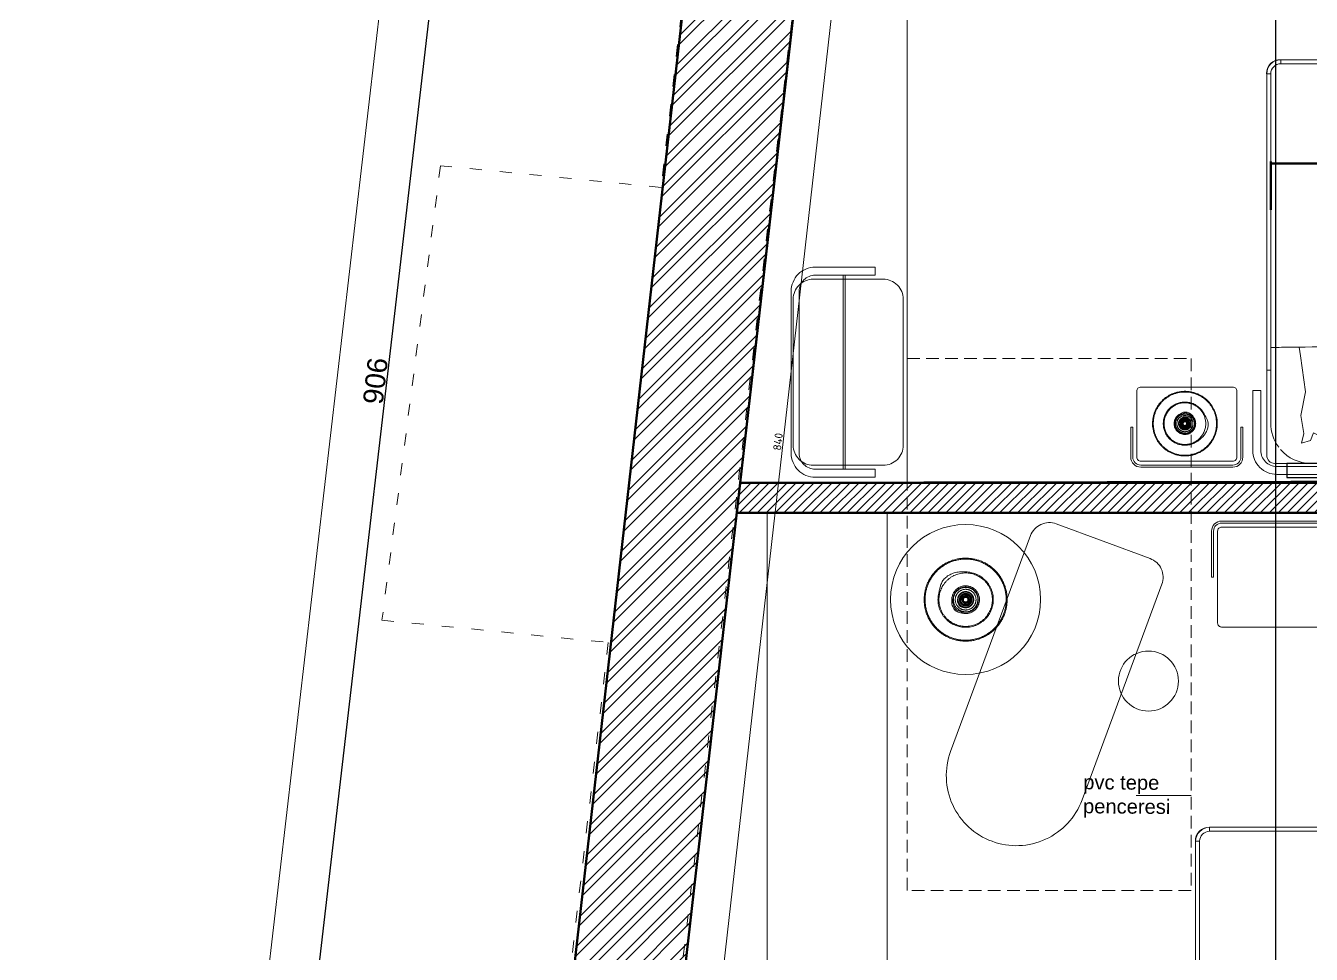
# Model space of a CAD drawing. Header units: inches. Extents: x -10121 to 9010, y 58067 to 62726.
# Drawn here: x 971 to 1613, y 61500 to 61965 of the extents above; entities that cross this region are included whole.
import ezdxf

# ---------------------------------------------------------------- set-up
doc = ezdxf.new("R2010")
doc.units = ezdxf.units.IN
doc.linetypes.add('ACAD_ISO03W100', pattern=[30, 12, -18])
doc.linetypes.add('HIDDEN', pattern=[9.525, 6.35, -3.175])
for name, color, linetype, lineweight in [('1', 7, 'Continuous', 18), ('2', 36, 'Continuous', 18), ('A-DUVAR 0.50', 40, 'Continuous', 50), ('A-YAZI 0.09', 41, 'Continuous', 9), ('A-YAZI 0.15', 190, 'Continuous', 15), ('Auto-Olcu', 33, 'Continuous', 15), ('Auto-Silik', 251, 'Continuous', 5), ('Auto-Silik_Cizgiler', 47, 'Continuous', 9), ('Auto-SilikCizgiler', 251, 'Continuous', 9), ('Auto-Tefris', 32, 'Continuous', 9), ('Auto-Yazi', 7, 'Continuous', 20)]:
    doc.layers.add(name, color=color, linetype=linetype, lineweight=lineweight)
doc.layers.add('Auto-Kumas', color=2, linetype='Continuous')
doc.layers.add('S2000-025 Antet', color=7, linetype='Continuous')
doc.styles.add('1-20', font='isocpeur.ttf', dxfattribs={"height": 4})
doc.styles.get("Standard").update_dxf_attribs({"font": 'arial.ttf'})
doc.dimstyles.get("Standard").update_dxf_attribs({"dimtxt": 0.18, "dimasz": 0.18, "dimexe": 0.18, "dimexo": 0.0625, "dimgap": 0.09, "dimtad": 0, "dimtih": 1, "dimtoh": 1, "dimdec": 4, "dimzin": 0, "dimdsep": 46, "dimtxsty": 'Standard', "dimcen": 0.09, "dimadec": 0, "dimazin": 0, "dimtfac": 1, "dimtdec": 4, "dimtofl": 0, "dimtmove": 0, "dimatfit": 3, "dimfxl": 1, "dimtolj": 1, "dimtzin": 0, "dimarcsym": 0})
doc.dimstyles.new('ölçü 1_20', dxfattribs={"dimtxt": 4, "dimasz": 1, "dimexe": 1, "dimexo": 3, "dimtad": 1, "dimdec": 0, "dimtxsty": '1-20', "dimblk": 'ARCHTICK', "dimcen": 1.5, "dimclrd": 256, "dimclre": 256, "dimclrt": 256, "dimadec": 0, "dimazin": 0, "dimtfac": 1, "dimtdec": 0, "dimtmove": 0, "dimatfit": 3, "dimldrblk": 'ARCHTICK', "dimfxl": 1, "dimlwd": -1, "dimlwe": -1, "dimarcsym": 0})

# ---------------------------------------------------------------- blocks, each defined once
blk = doc.blocks.new('_OBLIQUE')
at = {"color": 0, "linetype": 'ByBlock'}
blk.add_line((-0.5, -0.5), (0.5, 0.5), dxfattribs=at)
blk = doc.blocks.new('*D314')
at = {"layer": 'Auto-Olcu', "color": 0, "lineweight": -2, "ltscale": 5, "transparency": 16777216}
for p, q in [((1099.15, 61336.48), (1203.36, 62236.13)), ((1246.08, 62231.18), (1202.12, 62236.27)), ((1141.86, 61331.53), (1097.91, 61336.63))]:
    blk.add_line(p, q, dxfattribs=at)
at = {"layer": 'DEFPOINTS', "color": 0, "ltscale": 5, "transparency": 16777216}
for p in [(1203.36, 62236.13), (1253.03, 62230.37), (1148.82, 61330.73)]:
    blk.add_point(p, dxfattribs=at)
at = {"layer": 'Auto-Olcu', "color": 0, "lineweight": -2, "ltscale": 5, "transparency": 16777216, "xscale": 7, "yscale": 7, "zscale": 7}
for p, rotation in [((1203.36, 62236.13), 83.39240997464881), ((1099.15, 61336.48), 263.3924099746488)]:
    blk.add_blockref('_OBLIQUE', p, dxfattribs=dict(at, rotation=rotation))
at = {"layer": 'Auto-Olcu', "color": 0, "ltscale": 5, "transparency": 16777216, "insert": (1145.56, 61786.96), "char_height": 10, "attachment_point": 5, "rotation": 83.39241}
blk.add_mtext('\\A1;906', dxfattribs=at)
blk = doc.blocks.new('_ARCHTICK')
at = {"color": 0, "linetype": 'ByBlock', "const_width": 0.15}
blk.add_lwpolyline([(-0.5, -0.5), (0.5, 0.5)], dxfattribs=at)
blk = doc.blocks.new('*D333')
at = {"layer": 'Auto-Olcu', "ltscale": 5, "transparency": 16777216}
for p, q in [((1380.71, 62175.46), (1397.62, 62173.54)), ((1396.63, 62173.66), (1301.93, 61338.87)), ((1286.01, 61340.68), (1302.93, 61338.76))]:
    blk.add_line(p, q, dxfattribs=at)
at = {"layer": 'DEFPOINTS', "color": 0, "ltscale": 5, "transparency": 16777216}
for p in [(1377.73, 62175.8), (1283.03, 61341.02), (1301.93, 61338.87)]:
    blk.add_point(p, dxfattribs=at)
at = {"layer": 'Auto-Olcu', "ltscale": 5, "transparency": 16777216}
for p, rotation in [((1396.63, 62173.66), 83.5280530386046), ((1301.93, 61338.87), 263.5280530386045)]:
    blk.add_blockref('_ARCHTICK', p, dxfattribs=dict(at, rotation=rotation))
at = {"layer": 'Auto-Olcu', "ltscale": 5, "transparency": 16777216, "insert": (1346.67, 61756.56), "char_height": 4, "attachment_point": 5, "rotation": 83.52805, "style": '1-20'}
blk.add_mtext('840', dxfattribs=at)
blk = doc.blocks.new('hytuytu')
at = {"layer": 'Auto-Tefris', "elevation": 0}
for points in [[(8207.29, -2601.72), (8207.29, -2586.72, -0.414214), (8209.29, -2584.72), (8255.29, -2584.72, -0.414214), (8257.29, -2586.72), (8257.29, -2601.72)], [(8207.29, -2601.72), (8207.29, -2619.72, 0.414214), (8209.29, -2621.72), (8255.29, -2621.72, 0.414214), (8257.29, -2619.72), (8257.29, -2601.72)]]:
    blk.add_lwpolyline(points, format="xyb", dxfattribs=at)
at = {"layer": 'Auto-Yazi'}
for p, q in [((8204.29, -2601.72, 0), (8205.29, -2601.72, 0)), ((8260.29, -2601.72, 0), (8259.29, -2601.72, 0))]:
    blk.add_line(p, q, dxfattribs=at)
at = {"layer": 'Auto-Yazi', "elevation": 0}
for points in [[(8204.29, -2601.72), (8204.29, -2586.72, -0.414214), (8209.29, -2581.72), (8255.29, -2581.72, -0.414214), (8260.29, -2586.72), (8260.29, -2601.72)], [(8205.29, -2601.72), (8205.29, -2586.72, -0.414214), (8209.29, -2582.72), (8255.29, -2582.72, -0.414214), (8259.29, -2586.72), (8259.29, -2601.72)]]:
    blk.add_lwpolyline(points, format="xyb", dxfattribs=at)
blk = doc.blocks.new('HJTY5')
at = {"layer": '1'}
for points, weights, knots in [([(69.51, -5593.8), (84.65, -5585.47), (92.98, -5600.61), (101.3, -5615.76), (86.16, -5624.08), (71.02, -5632.41), (62.69, -5617.27), (54.37, -5602.12), (69.51, -5593.8)], [1, 0.707106781187, 1, 0.707106781187, 1, 0.707106781187, 1, 0.707106781187, 1], [0, 0, 0, 14.137512, 14.137512, 28.275024, 28.275024, 42.412536, 42.412536, 56.550048, 56.550048, 56.550048]), ([(72.28, -5598.85), (72.28, -5598.85), (72.28, -5598.85), (72.28, -5598.85), (82.38, -5593.29), (87.93, -5603.39), (93.48, -5613.48), (83.39, -5619.04), (73.29, -5624.59), (67.74, -5614.49), (62.19, -5604.4), (72.28, -5598.85)], [1, 1, 1, 1, 0.707106781187, 1, 0.707106781187, 1, 0.707106781187, 1, 0.707106781187, 1], [0, 0, 0, 1.178126, 2.356252, 4.712504, 9.425008, 9.425008, 18.850016, 18.850016, 28.275024, 28.275024, 37.700032, 37.700032, 37.700032]), ([(72.47, -5599.18), (62.71, -5604.55), (68.08, -5614.31), (73.44, -5624.06), (83.2, -5618.7), (92.96, -5613.33), (87.59, -5603.58), (82.23, -5593.82), (72.47, -5599.18)], [1, 0.707106781187, 1, 0.707106781187, 1, 0.707106781187, 1, 0.707106781187, 1], [0, 0, 0, 9.110833, 9.110833, 18.221667, 18.221667, 27.3325, 27.3325, 36.443333, 36.443333, 36.443333]), ([(72.79, -5611.72), (72.79, -5611.72), (72.79, -5611.72), (72.79, -5611.72), (70.01, -5606.67), (75.06, -5603.9), (80.11, -5601.12), (82.88, -5606.17), (85.66, -5611.22), (80.61, -5613.99), (75.56, -5616.77), (72.79, -5611.72)], [1, 1, 1, 1, 0.707106781187, 1, 0.707106781187, 1, 0.707106781187, 1, 0.707106781187, 1], [0, 0, 0, 0.589051, 1.178102, 2.356205, 4.712409, 4.712409, 9.424819, 9.424819, 14.137228, 14.137228, 18.849637, 18.849637, 18.849637])]:
    blk.add_rational_spline(points, weights, degree=2, knots=knots, dxfattribs=at)
at = {"layer": '2'}
for points, weights, knots in [([(69.69, -5594.13), (54.89, -5602.27), (63.03, -5617.08), (71.17, -5631.89), (85.98, -5623.75), (100.78, -5615.61), (92.64, -5600.8), (84.5, -5585.99), (69.69, -5594.13)], [1, 0.707106781187, 1, 0.707106781187, 1, 0.707106781187, 1, 0.707106781187, 1], [0, 0, 0, 13.823333, 13.823333, 27.646667, 27.646667, 41.47, 41.47, 55.293334, 55.293334, 55.293334]), ([(73.21, -5611.48), (73.21, -5611.48), (73.21, -5611.48), (73.21, -5611.48), (70.66, -5606.86), (75.29, -5604.31), (79.92, -5601.76), (82.46, -5606.39), (85.01, -5611.02), (80.38, -5613.57), (75.75, -5616.11), (73.21, -5611.48)], [1, 1, 1, 1, 0.707106781187, 1, 0.707106781187, 1, 0.707106781187, 1, 0.707106781187, 1], [0, 0, 0, 0.540124, 1.080247, 2.160495, 4.320989, 4.320989, 8.641979, 8.641979, 12.962968, 12.962968, 17.283957, 17.283957, 17.283957]), ([(73.38, -5611.39), (70.92, -5606.93), (75.38, -5604.48), (79.84, -5602.03), (82.29, -5606.48), (84.75, -5610.94), (80.29, -5613.4), (75.83, -5615.85), (73.38, -5611.39)], [1, 0.707106781187, 1, 0.707106781187, 1, 0.707106781187, 1, 0.707106781187, 1], [0, 0, 0, 4.163862, 4.163862, 8.327725, 8.327725, 12.491587, 12.491587, 16.65545, 16.65545, 16.65545]), ([(74.05, -5611.02), (76.13, -5614.81), (79.92, -5612.73), (83.7, -5610.64), (81.62, -5606.86), (79.54, -5603.07), (75.75, -5605.15), (71.97, -5607.24), (74.05, -5611.02)], [1, 0.707106781187, 1, 0.707106781187, 1, 0.707106781186, 1, 0.707106781186, 1], [0, 0, 0, 3.534292, 3.534292, 7.068583, 7.068583, 10.602875, 10.602875, 14.137167, 14.137167, 14.137167]), ([(74.89, -5610.56), (74.89, -5610.56), (74.89, -5610.56), (74.89, -5610.56), (73.27, -5607.61), (76.22, -5606), (79.16, -5604.38), (80.78, -5607.32), (82.4, -5610.27), (79.45, -5611.88), (76.51, -5613.5), (74.89, -5610.56)], [1, 1, 1, 1, 0.707106781187, 1, 0.707106781187, 1, 0.707106781186, 1, 0.707106781186, 1], [0, 0, 0, 0.343612, 0.687223, 1.374447, 2.748894, 2.748894, 5.497787, 5.497787, 8.246681, 8.246681, 10.995574, 10.995574, 10.995574]), ([(75.06, -5610.47), (76.59, -5613.24), (79.36, -5611.72), (82.14, -5610.19), (80.61, -5607.41), (79.08, -5604.64), (76.31, -5606.16), (73.53, -5607.69), (75.06, -5610.47)], [1, 0.707106781187, 1, 0.707106781187, 1, 0.707106781186, 1, 0.707106781187, 1], [0, 0, 0, 2.591814, 2.591814, 5.183628, 5.183628, 7.775442, 7.775442, 10.367256, 10.367256, 10.367256]), ([(76.07, -5609.92), (76.07, -5609.92), (76.07, -5609.92), (76.07, -5609.92), (75.1, -5608.15), (76.87, -5607.18), (78.63, -5606.21), (79.6, -5607.98), (80.57, -5609.74), (78.81, -5610.71), (77.04, -5611.68), (76.07, -5609.92)], [1, 1, 1, 1, 0.707106781186, 1, 0.707106781186, 1, 0.707106781187, 1, 0.707106781187, 1], [0, 0, 0, 0.206167, 0.412334, 0.824668, 1.649336, 1.649336, 3.298672, 3.298672, 4.948008, 4.948008, 6.597345, 6.597345, 6.597345]), ([(75.95, -5609.98), (74.92, -5608.1), (76.8, -5607.06), (78.69, -5606.03), (79.72, -5607.91), (80.76, -5609.8), (78.87, -5610.83), (76.99, -5611.87), (75.95, -5609.98)], [1, 0.707106781187, 1, 0.707106781187, 1, 0.707106781187, 1, 0.707106781187, 1], [0, 0, 0, 1.75995, 1.75995, 3.519899, 3.519899, 5.279849, 5.279849, 7.039799, 7.039799, 7.039799]), ([(76.82, -5607.1), (76.05, -5607.52), (75.81, -5608.36), (75.56, -5609.2), (75.99, -5609.96)], [1, 0.923879511541, 1, 0.923879511541, 1], [0, 0, 0, 0.863938, 0.863938, 1.727876, 1.727876, 1.727876]), ([(75.99, -5609.96), (76.41, -5610.73), (77.25, -5610.97), (78.09, -5611.22), (78.85, -5610.8)], [1, 0.923879507742, 1, 0.923879507742, 1], [0, 0, 0, 0.863938, 0.863938, 1.727876, 1.727876, 1.727876]), ([(76.74, -5609.55), (76.74, -5609.55), (76.74, -5609.55), (76.74, -5609.55), (77.34, -5610.64), (78.44, -5610.04), (79.53, -5609.44), (78.93, -5608.35), (78.33, -5607.25), (77.24, -5607.85), (76.14, -5608.45), (76.74, -5609.55)], [1, 1, 1, 1, 0.707106781186, 1, 0.707106781187, 1, 0.707106781186, 1, 0.707106781187, 1], [0, 0, 0, 0.127627, 0.255254, 0.510509, 1.021018, 1.021018, 2.042035, 2.042035, 3.063053, 3.063053, 4.08407, 4.08407, 4.08407]), ([(77, -5609.41), (77, -5609.41), (77, -5609.41), (77, -5609.41), (76.53, -5608.57), (77.37, -5608.11), (78.22, -5607.64), (78.68, -5608.48), (79.14, -5609.33), (78.3, -5609.79), (77.46, -5610.25), (77, -5609.41)], [1, 1, 1, 1, 0.707106781186, 1, 0.707106781186, 1, 0.707106781187, 1, 0.707106781187, 1], [0, 0, 0, 0.098175, 0.19635, 0.392699, 0.785398, 0.785398, 1.570796, 1.570796, 2.356194, 2.356194, 3.141593, 3.141593, 3.141593]), ([(80.99, -5609.79), (81.43, -5608.15), (80.34, -5606.85), (79.25, -5605.55), (77.56, -5605.69)], [0.999999999113, 0.887425628475, 1, 0.887425628031, 1], [0, 0, 0, 1.62878, 1.62878, 3.25756, 3.25756, 3.25756])]:
    blk.add_rational_spline(points, weights, degree=2, knots=knots, dxfattribs=at)
for points, weights in [([(74.61, -5608.47), (74.57, -5608.71), (74.57, -5608.95)], [1, 0.997289336159, 1]), ([(74.57, -5608.95), (74.57, -5609.79), (74.98, -5610.52)], [0.999999999223, 0.968874697674, 1]), ([(77.19, -5605.75), (74.94, -5606.2), (74.61, -5608.47)], [1, 0.817794049986, 1]), ([(74.98, -5610.52), (75.89, -5612.18), (77.78, -5612.21)], [1, 0.865391742391, 1]), ([(75.57, -5610.2), (74.32, -5607.92), (76.59, -5606.68)], [1, 0.707106781186, 1]), ([(76.6, -5606.7), (74.35, -5607.93), (75.59, -5610.18)], [1, 0.707106781187, 1]), ([(76.63, -5606.76), (74.45, -5607.96), (75.65, -5610.15)], [1, 0.707106781186, 1]), ([(75.4, -5608.52), (75.38, -5608.62), (75.37, -5608.75)], [1, 0.999012286839, 1]), ([(75.37, -5608.75), (75.37, -5608.66), (75.39, -5608.57)], [0.999900975868, 0.999281551372, 1]), ([(76.7, -5606.88), (75.67, -5607.34), (75.42, -5608.43)], [1, 0.894773458288, 1]), ([(79.09, -5611.22), (76.81, -5612.47), (75.57, -5610.2)], [1, 0.707106781187, 1]), ([(79.07, -5611.19), (76.82, -5612.43), (75.59, -5610.18)], [1, 0.707106781187, 1]), ([(75.9, -5610.01), (74.84, -5608.08), (76.77, -5607.01)], [1, 0.707573103993, 1]), ([(75.64, -5608.61), (75.76, -5607.65), (76.5, -5607.02)], [1, 0.930638725852, 1]), ([(75.65, -5610.15), (76.85, -5612.34), (79.04, -5611.13)], [1, 0.707106781187, 1]), ([(78.9, -5610.88), (76.97, -5611.94), (75.9, -5610.01)], [0.999999495632, 0.707644166839, 1]), ([(76.49, -5609.69), (75.75, -5608.34), (77.1, -5607.6)], [1, 0.707106781186, 1]), ([(78.58, -5610.29), (77.23, -5611.03), (76.49, -5609.69)], [1, 0.707106781187, 1]), ([(76.5, -5607.02), (76.6, -5606.94), (76.7, -5606.88)], [1, 0.998325527532, 1]), ([(80.11, -5607.7), (78.86, -5605.43), (76.59, -5606.68)], [1, 0.707106781186, 1]), ([(76.6, -5606.7), (78.85, -5605.46), (80.08, -5607.71)], [1, 0.707106781186, 1]), ([(80.02, -5607.74), (78.82, -5605.56), (76.63, -5606.76)], [1, 0.707106781187, 1]), ([(76.7, -5606.88), (77.81, -5606.15), (78.99, -5606.75)], [1, 0.86484168553, 0.998572719142]), ([(78.42, -5606.8), (77.54, -5606.49), (76.7, -5606.88)], [1, 0.929308037539, 1]), ([(76.77, -5607.01), (77.42, -5606.66), (78.15, -5606.76)], [1, 0.948530751949, 1]), ([(76.77, -5607), (76.79, -5607.05), (76.82, -5607.1)], [0.999999978843, 0.999880976901, 1]), ([(79.69, -5607.93), (78.67, -5606.08), (76.82, -5607.1)], [1, 0.707106783845, 1]), ([(77.1, -5607.6), (78.44, -5606.86), (79.18, -5608.21)], [1, 0.707106781186, 1]), ([(77.56, -5605.69), (77.37, -5605.71), (77.19, -5605.75)], [1, 0.998388882014, 1]), ([(78.72, -5606.92), (78.57, -5606.86), (78.42, -5606.8)], [1, 0.997327833848, 0.999996472292]), ([(79.18, -5608.21), (79.92, -5609.55), (78.58, -5610.29)], [1, 0.707106781187, 1]), ([(78.99, -5606.75), (78.91, -5606.71), (78.83, -5606.68)], [1, 0.999417509166, 1]), ([(79.69, -5607.93), (80.7, -5609.78), (78.85, -5610.8)], [1, 0.707106775933, 1]), ([(78.9, -5610.88), (79.85, -5610.36), (80.02, -5609.28)], [1, 0.897146544071, 1]), ([(80.31, -5609.15), (80.18, -5610.47), (78.97, -5611.01)], [0.998570437523, 0.865033085906, 1]), ([(80.03, -5610.08), (79.68, -5610.75), (78.99, -5611.04)], [1, 0.943340701316, 0.999995666086]), ([(79.04, -5611.13), (81.23, -5609.93), (80.02, -5607.74)], [1, 0.707106781187, 1]), ([(80.08, -5607.71), (81.32, -5609.96), (79.07, -5611.19)], [1, 0.707106781187, 1]), ([(79.09, -5611.22), (81.36, -5609.97), (80.11, -5607.7)], [1, 0.707106781187, 1]), ([(79.78, -5607.88), (79.73, -5607.9), (79.69, -5607.93)], [0.999999999998, 0.999998693738, 1]), ([(79.77, -5607.88), (79.76, -5607.85), (79.74, -5607.82)], [1, 0.999822671337, 0.999999999999]), ([(80.28, -5609.39), (80.29, -5609.36), (80.29, -5609.32)], [1, 0.999901357975, 0.999999993376]), ([(80.29, -5609.32), (80.3, -5609.24), (80.31, -5609.15)], [0.999999436255, 0.999418399757, 1]), ([(80.45, -5610.9), (80.83, -5610.4), (80.99, -5609.79)], [0.999999999992, 0.981824176565, 0.999999999608]), ([(76.69, -5611.16), (76.76, -5611.2), (76.84, -5611.22)], [1, 0.999496704607, 0.999993857934]), ([(76.84, -5611.22), (77.96, -5611.68), (78.97, -5611.01)], [0.999904323618, 0.881601873619, 1]), ([(77.22, -5611.11), (77.07, -5611.06), (76.94, -5610.99)], [1, 0.99836801546, 0.99999789741]), ([(76.94, -5610.99), (77.95, -5611.47), (78.97, -5611.01)], [1, 0.905881451833, 1]), ([(78.66, -5611.17), (77.94, -5611.36), (77.22, -5611.11)], [1, 0.956159685515, 1]), ([(77.78, -5612.21), (77.98, -5612.21), (78.17, -5612.19)], [1, 0.998129205053, 0.999999998672]), ([(78.17, -5612.19), (78.68, -5612.14), (79.14, -5611.94)], [0.999999996955, 0.988246326915, 0.999999999951]), ([(78.99, -5611.04), (78.88, -5611.1), (78.77, -5611.14)], [0.999999101675, 0.998029617844, 1]), ([(78.85, -5610.8), (78.88, -5610.84), (78.9, -5610.88)], [1, 0.999984134252, 1]), ([(78.97, -5611.01), (79.01, -5611.07), (79.04, -5611.13)], [1, 0.992981361077, 1]), ([(79.14, -5611.94), (79.38, -5611.83), (79.6, -5611.69)], [0.999999999982, 0.996780603316, 1]), ([(79.6, -5611.69), (79.74, -5611.61), (79.86, -5611.51)], [1, 0.998790062738, 1]), ([(79.86, -5611.51), (80.2, -5611.24), (80.45, -5610.9)], [1, 0.99160556939, 0.999999999972])]:
    blk.add_rational_spline(points, weights, degree=2, dxfattribs=at)
for points, knots in [([(75.38, -5609.22), (75.35, -5608.86), (75.44, -5608.22), (75.93, -5607.39), (76.42, -5607.02), (76.71, -5606.9)], [-1.483855, -1.483855, -1.483855, -1.483855, -0.923207, -0.493208, 0, 0, 0, 0]), ([(79.74, -5607.82), (79.67, -5607.7), (79.51, -5607.48), (79.1, -5607.09), (78.18, -5606.64), (77.25, -5606.64), (76.71, -5606.9)], [0, 0, 0, 0, 0.21843, 0.423421, 0.87939, 1.797969, 1.797969, 1.797969, 1.797969]), ([(78.97, -5611.01), (79.23, -5610.86), (79.65, -5610.43), (80.02, -5609.61), (80.1, -5608.72), (79.92, -5608.14), (79.77, -5607.88)], [-19.447003, -19.447003, -19.447003, -19.447003, -14.572642, -9.713499, -4.864503, -0.001063, -0.001063, -0.001063, -0.001063])]:
    blk.add_open_spline(points, degree=3, knots=knots, dxfattribs=at)
for points, degree in [([(75.59, -5610.18), (75.58, -5610.19), (75.57, -5610.2)], 2), ([(75.59, -5610.18), (75.62, -5610.17), (75.65, -5610.15)], 2), ([(75.65, -5610.15), (75.78, -5610.08), (75.9, -5610.01)], 2), ([(75.9, -5610.01), (75.94, -5609.99), (75.99, -5609.96)], 2), ([(75.99, -5609.96), (76.24, -5609.83), (76.49, -5609.69)], 2), ([(76.59, -5606.68), (76.59, -5606.69), (76.6, -5606.7)], 2), ([(76.63, -5606.76), (76.62, -5606.73), (76.6, -5606.7)], 2), ([(76.71, -5606.9), (76.71, -5606.91), (76.69, -5606.87), (76.63, -5606.76), (76.63, -5606.76), (76.63, -5606.76)], 5), ([(76.71, -5606.9), (76.74, -5606.95), (76.77, -5607)], 2), ([(76.82, -5607.1), (76.96, -5607.35), (77.1, -5607.6)], 2), ([(78.85, -5610.8), (78.72, -5610.54), (78.58, -5610.29)], 2), ([(79.18, -5608.21), (79.43, -5608.07), (79.69, -5607.93)], 2), ([(80.02, -5607.74), (79.9, -5607.81), (79.78, -5607.88)], 2), ([(80.08, -5607.71), (80.05, -5607.73), (80.02, -5607.74)], 2), ([(80.11, -5607.7), (80.1, -5607.7), (80.08, -5607.71)], 2), ([(78.97, -5611.01), (78.94, -5610.95), (78.9, -5610.88)], 2), ([(79.04, -5611.13), (79.06, -5611.16), (79.07, -5611.19)], 2), ([(79.07, -5611.19), (79.08, -5611.21), (79.09, -5611.22)], 2)]:
    blk.add_open_spline(points, degree=degree, dxfattribs=at)
blk = doc.blocks.new('*D21')
at = {"layer": 'Auto-Olcu', "ltscale": 5, "transparency": 16777216}
for p, q in [((43264.32, -30267.06), (43264.32, -30283.82)), ((43446.32, -30267.06), (43446.32, -30283.82)), ((43446.32, -30282.82), (43264.32, -30282.82))]:
    blk.add_line(p, q, dxfattribs=at)
at = {"layer": 'DEFPOINTS', "color": 0, "ltscale": 5, "transparency": 16777216}
for p in [(43264.32, -30264.06), (43446.32, -30264.06), (43264.32, -30282.82)]:
    blk.add_point(p, dxfattribs=at)
at = {"layer": 'Auto-Olcu', "ltscale": 5, "transparency": 16777216, "rotation": 180}
blk.add_blockref('_ARCHTICK', (43264.32, -30282.82), dxfattribs=at)
at = {"layer": 'Auto-Olcu', "ltscale": 5, "transparency": 16777216}
blk.add_blockref('_ARCHTICK', (43446.32, -30282.82), dxfattribs=at)
at = {"layer": 'Auto-Olcu', "ltscale": 5, "transparency": 16777216, "insert": (43355.32, -30280.2), "char_height": 4, "attachment_point": 5, "style": '1-20'}
blk.add_mtext('180', dxfattribs=at)
blk = doc.blocks.new('*D22')
at = {"layer": 'Auto-Olcu', "ltscale": 5, "transparency": 16777216}
for p, q in [((43358.32, -30143.35), (43388.56, -30143.35)), ((43387.56, -30343.17), (43387.56, -30143.35)), ((43358.32, -30343.17), (43388.56, -30343.17))]:
    blk.add_line(p, q, dxfattribs=at)
at = {"layer": 'DEFPOINTS', "color": 0, "ltscale": 5, "transparency": 16777216}
for p in [(43355.32, -30143.35), (43387.56, -30143.35), (43355.32, -30343.17)]:
    blk.add_point(p, dxfattribs=at)
at = {"layer": 'Auto-Olcu', "ltscale": 5, "transparency": 16777216}
for p, rotation in [((43387.56, -30143.35), 90), ((43387.56, -30343.17), 270)]:
    blk.add_blockref('_ARCHTICK', p, dxfattribs=dict(at, rotation=rotation))
at = {"layer": 'Auto-Olcu', "ltscale": 5, "transparency": 16777216, "insert": (43384.93, -30243.26), "char_height": 4, "attachment_point": 5, "rotation": 90, "style": '1-20'}
blk.add_mtext('200', dxfattribs=at)
blk = doc.blocks.new('jkhjk')
at = {"layer": 'Auto-Silik_Cizgiler', "elevation": 0}
blk.add_lwpolyline([(7389.58, -2932.22), (7389.58, -2886.22, -0.414214), (7391.58, -2884.22), (7442.58, -2884.22, -0.414214), (7444.58, -2886.22), (7444.58, -2932.22, -0.414214), (7442.58, -2934.22), (7391.58, -2934.22, -0.414214), (7389.58, -2932.22, -1)], format="xyb", dxfattribs=at)
at = {"layer": 'Auto-Tefris', "elevation": 0}
for points in [[(7280.58, -2909.22), (7280.58, -2886.22, -0.414214), (7282.58, -2884.22), (7442.58, -2884.22, -0.414214), (7444.58, -2886.22), (7444.58, -2909.22)], [(7280.58, -2909.22), (7280.58, -2932.22, 0.414214), (7282.58, -2934.22), (7442.58, -2934.22, 0.414214), (7444.58, -2932.22), (7444.58, -2909.22)]]:
    blk.add_lwpolyline(points, format="xyb", dxfattribs=at)
at = {"layer": 'Auto-Yazi'}
for p, q in [((7277.58, -2909.22, 0), (7278.58, -2909.22, 0)), ((7446.58, -2909.22, 0), (7447.58, -2909.22, 0))]:
    blk.add_line(p, q, dxfattribs=at)
at = {"layer": 'Auto-Yazi', "elevation": 0}
for points in [[(7277.58, -2909.22), (7277.58, -2886.22, -0.414214), (7282.58, -2881.22), (7442.58, -2881.22, -0.414214), (7447.58, -2886.22), (7447.58, -2909.22)], [(7278.58, -2909.22), (7278.58, -2886.22, -0.414214), (7282.58, -2882.22), (7442.58, -2882.22, -0.414214), (7446.58, -2886.22), (7446.58, -2909.22)]]:
    blk.add_lwpolyline(points, format="xyb", dxfattribs=at)
blk = doc.blocks.new('GUTYU')
at = {"layer": 'Auto-Silik_Cizgiler'}
for p, q in [((13583.07, -2497.99), (13680.07, -2497.99)), ((13583.07, -2498.99), (13680.07, -2498.99))]:
    blk.add_line(p, q, dxfattribs=at)
at = {"layer": 'Auto-Tefris'}
blk.add_lwpolyline([(13668.07, -2472.99), (13595.07, -2472.99, 0.414214), (13585.07, -2482.99), (13585.07, -2517.99, 0.414214), (13595.07, -2527.99), (13668.07, -2527.99, 0.414214), (13678.07, -2517.99), (13678.07, -2482.99, 0.414214)], format="xyb", close=True, dxfattribs=at)
at = {"layer": 'Auto-Yazi'}
for p, q in [((13665.07, -2471.99), (13596.07, -2471.99)), ((13665.07, -2471.99), (13667.07, -2471.99)), ((13596.07, -2475.99), (13665.07, -2475.99)), ((13667.07, -2475.99), (13665.07, -2475.99)), ((13579.07, -2513.99), (13583.07, -2513.99)), ((13684.07, -2513.99), (13680.07, -2513.99))]:
    blk.add_line(p, q, dxfattribs=at)
for points in [[(13596.07, -2471.99), (13591.07, -2471.99, 0.414214), (13579.07, -2483.99), (13579.07, -2513.99)], [(13596.07, -2471.99), (13591.07, -2471.99, 0.414214), (13579.07, -2483.99), (13579.07, -2513.99)], [(13667.07, -2471.99), (13672.07, -2471.99, -0.414214), (13684.07, -2483.99), (13684.07, -2513.99)], [(13667.07, -2471.99), (13672.07, -2471.99, -0.414214), (13684.07, -2483.99), (13684.07, -2513.99)], [(13596.07, -2475.99), (13591.07, -2475.99, 0.414214), (13583.07, -2483.99), (13583.07, -2513.99)], [(13667.07, -2475.99), (13672.07, -2475.99, -0.414214), (13680.07, -2483.99), (13680.07, -2513.99)]]:
    blk.add_lwpolyline(points, format="xyb", dxfattribs=at)
blk = doc.blocks.new('*D31')
at = {"layer": 'Auto-Olcu', "ltscale": 5, "transparency": 16777216}
for p, q in [((-45793.84, 61614.92), (-45763.6, 61614.92)), ((-45764.6, 61614.92), (-45764.6, 61415.1)), ((-45793.84, 61415.1), (-45763.6, 61415.1))]:
    blk.add_line(p, q, dxfattribs=at)
at = {"layer": 'DEFPOINTS', "color": 0, "ltscale": 5, "transparency": 16777216}
for p in [(-45796.84, 61614.92), (-45796.84, 61415.1), (-45764.6, 61415.1)]:
    blk.add_point(p, dxfattribs=at)
at = {"layer": 'Auto-Olcu', "ltscale": 5, "transparency": 16777216}
for p, rotation in [((-45764.6, 61614.92), 90), ((-45764.6, 61415.1), 270)]:
    blk.add_blockref('_ARCHTICK', p, dxfattribs=dict(at, rotation=rotation))
at = {"layer": 'Auto-Olcu', "ltscale": 5, "transparency": 16777216, "insert": (-45767.22, 61515.01), "char_height": 4, "attachment_point": 5, "rotation": 90, "style": '1-20'}
blk.add_mtext('200', dxfattribs=at)
blk = doc.blocks.new('HKJLKJL')
at = {"layer": 'Auto-Kumas'}
blk.add_lwpolyline([(7456.65, -2487.14), (7622.65, -2487.14), (7622.65, -2494.14), (7456.65, -2494.14)], close=True, dxfattribs=at)
at = {"layer": 'Auto-Tefris'}
for p, q in [((7446.65, -2498.14), (7446.65, -2540.75)), ((7448.65, -2540.75), (7448.65, -2514.38)), ((7630.65, -2514.36), (7630.65, -2531.84)), ((7448.65, -2531.84), (7448.65, -2531.84)), ((7630.65, -2531.84), (7630.65, -2540.75)), ((7632.65, -2540.75), (7632.65, -2531.84)), ((7448.65, -2540.75), (7446.65, -2540.75)), ((7446.65, -2540.75), (7446.65, -2688.96)), ((7448.65, -2540.75), (7448.65, -2688.96)), ((7630.65, -2540.75), (7632.65, -2540.75)), ((7630.65, -2540.75), (7630.65, -2688.96)), ((7632.65, -2540.75), (7632.65, -2688.96)), ((7448.65, -2688.96), (7446.65, -2688.96)), ((7630.65, -2688.96), (7632.65, -2688.96)), ((7625.65, -2693.96), (7453.65, -2693.96)), ((7453.65, -2695.96), (7453.65, -2693.96)), ((7625.65, -2695.96), (7453.65, -2695.96)), ((7625.65, -2695.96), (7625.65, -2693.96))]:
    blk.add_line(p, q, dxfattribs=at)
blk.add_lwpolyline([(7450.65, -2494.14), (7628.65, -2494.14, -0.414213), (7632.65, -2498.14), (7632.65, -2508.88), (7632.65, -2688.96), (7632.32, -2691.87), (7630.6, -2694.14)], format="xyb", dxfattribs=at)
for points in [[(7607.29, -2552.26), (7607.48, -2558.61), (7601.46, -2555.92), (7590.15, -2553.76), (7583.69, -2550.24), (7569.03, -2544.86), (7559.23, -2545.99), (7526.65, -2543.44), (7516.42, -2540.98), (7502.28, -2537.23), (7498.03, -2537.86), (7500.46, -2531.81), (7506.79, -2519.2), (7507.2, -2507.07), (7510.64, -2498.76), (7510.61, -2493.78), (7514.58, -2496), (7523.83, -2501.58)], [(7462.88, -2552.29), (7463.54, -2547.86), (7466.05, -2529.94), (7463.74, -2518.02), (7465.23, -2509.15), (7464.09, -2504.3), (7468.45, -2505.58), (7469.99, -2509.35)], [(7601.88, -2513.25), (7592.59, -2509.22), (7582.66, -2509.03), (7575.73, -2507.56), (7567.12, -2504.62), (7558.87, -2503.28), (7523.83, -2501.58)], [(7607.29, -2552.26), (7611.02, -2540.88), (7612.95, -2532.42), (7615.71, -2528.24), (7619.83, -2521.04), (7616.87, -2519.18), (7611.34, -2514.18), (7599.93, -2513.05), (7583.39, -2516.14), (7574.52, -2515.79)], [(7630.6, -2694.14), (7629.27, -2694.95), (7627.64, -2695.96), (7625.65, -2695.96), (7453.65, -2695.96)]]:
    blk.add_lwpolyline(points, dxfattribs=at)
at = {"layer": 'Auto-Tefris', "elevation": 0}
for points in [[(7507.27, -2506.9), (7500.52, -2506.4), (7494.3, -2508.44), (7487.22, -2508.56), (7478.16, -2507.62), (7472.65, -2508.16), (7469.99, -2509.35)], [(7551.77, -2544.48), (7531.52, -2550.31), (7525.05, -2549.03), (7513.55, -2549.45), (7506.79, -2550.02), (7498.87, -2548.4), (7488.19, -2549.86), (7477.91, -2552.42)]]:
    blk.add_lwpolyline(points, dxfattribs=at)
at = {"layer": 'Auto-Tefris'}
for centre, radius, start, end in [((7450.65, -2498.14), 4, 89.99998, 180), ((7468.73, -2514.31), 20.17, 90.2199, 139.12511), ((7610.64, -2513.97), 19.84, 44.96375, 89.97004), ((7469.07, -2514.38), 20.42, 143.52537, 180.06746), ((7610.23, -2514.38), 20.42, 359.93254, 46.25459), ((7453.24, -2689.27), 6.7, 177.33851, 273.52441), ((7453.65, -2688.96), 7, 180, 270), ((7453.65, -2688.96), 5, 180, 270), ((7625.65, -2688.96), 5, 270, 0), ((7625.65, -2688.96), 7, 270, 0)]:
    blk.add_arc(centre, radius, start, end, dxfattribs=at)
for points, knots in [([(7448.65, -2552.04), (7450.2, -2552.09), (7456.94, -2552.27), (7488.85, -2552.5, 0), (7505.84, -2552.63), (7529.16, -2549.08), (7568.5, -2571.32), (7599.67, -2578.15), (7621.85, -2576.25), (7630.65, -2581.24)], [15.231875, 15.231875, 15.231875, 15.231875, 25.487303, 42.893029, 65.00778, 92.497734, 103.911511, 148.956491, 174.803772, 174.803772, 174.803772, 174.803772]), ([(7630.65, -2581.24), (7630.65, -2581.24), (7605.24, -2606.88), (7574.41, -2573.51), (7518.44, -2606.88), (7530.41, -2564.1), (7518.97, -2555.46), (7514.39, -2551.33)], [3.52122, 3.52122, 3.52122, 3.52122, 18.594304, 74.244698, 79.479478, 107.103655, 125.310187, 125.310187, 125.310187, 125.310187])]:
    blk.add_open_spline(points, degree=3, knots=knots, dxfattribs=at)
at = {"layer": 'Auto-Yazi'}
for p, q in [((7456.65, -2488.64), (7622.65, -2488.64)), ((7622.65, -2492.64), (7456.65, -2492.64)), ((7439.65, -2530.64), (7443.65, -2530.64)), ((7639.65, -2530.64), (7635.65, -2530.64))]:
    blk.add_line(p, q, dxfattribs=at)
for points in [[(7456.65, -2488.64), (7451.65, -2488.64, 0.414214), (7439.65, -2500.64), (7439.65, -2530.64)], [(7456.65, -2488.64), (7451.65, -2488.64, 0.414214), (7439.65, -2500.64), (7439.65, -2530.64)], [(7622.65, -2488.64), (7627.65, -2488.64, -0.414214), (7639.65, -2500.64), (7639.65, -2530.64)], [(7622.65, -2488.64), (7627.65, -2488.64, -0.414214), (7639.65, -2500.64), (7639.65, -2530.64)], [(7456.65, -2492.64), (7451.65, -2492.64, 0.414214), (7443.65, -2500.64), (7443.65, -2530.64)], [(7622.65, -2492.64), (7627.65, -2492.64, -0.414214), (7635.65, -2500.64), (7635.65, -2530.64)]]:
    blk.add_lwpolyline(points, format="xyb", dxfattribs=at)
at = {"layer": 'Auto-Olcu', "ltscale": 5}
dim = blk.add_linear_dim(base=(7571.89, -2494.14), p1=(7539.65, -2693.96), p2=(7539.65, -2494.14), angle=90, dimstyle='ölçü 1_20', dxfattribs=at)
dim.commit()
dim.dimension.update_dxf_attribs({"geometry": '*D22', "text_midpoint": (7569.27, -2594.05), "insert": (-35815.67, 27649.21)})
dim = blk.add_linear_dim(base=(7448.65, -2633.62), p1=(7630.65, -2614.86), p2=(7448.65, -2614.86), text='180', dimstyle='ölçü 1_20', override={"dimdec": 1}, dxfattribs=at)
dim.commit()
dim.dimension.update_dxf_attribs({"geometry": '*D21', "text_midpoint": (7539.65, -2630.99), "insert": (-35815.67, 27649.21)})
blk = doc.blocks.new('ghghjt')
at = {"layer": 'Auto-Kumas'}
blk.add_lwpolyline([(-45899.84, 61408.1), (-45713.84, 61408.1), (-45713.84, 61415.1), (-45899.84, 61415.1)], close=True, dxfattribs=at)
at = {"layer": 'Auto-Tefris'}
for p, q in [((-45710.84, 61616.92), (-45902.84, 61616.92)), ((-45902.84, 61616.92), (-45902.84, 61614.92)), ((-45710.84, 61616.92), (-45710.84, 61614.92)), ((-45909.84, 61461.72), (-45909.84, 61609.92)), ((-45907.84, 61609.92), (-45909.84, 61609.92)), ((-45907.84, 61461.72), (-45907.84, 61609.92)), ((-45710.84, 61614.92), (-45902.84, 61614.92)), ((-45705.84, 61461.72), (-45705.84, 61609.92)), ((-45705.84, 61609.92), (-45703.84, 61609.92)), ((-45703.84, 61461.72), (-45703.84, 61609.92)), ((-45909.84, 61419.1), (-45909.84, 61461.72)), ((-45907.84, 61461.72), (-45909.84, 61461.72)), ((-45907.84, 61461.72), (-45907.84, 61435.35)), ((-45705.84, 61461.72), (-45703.84, 61461.72)), ((-45705.84, 61452.81), (-45705.84, 61461.72)), ((-45703.84, 61461.72), (-45703.84, 61452.81)), ((-45907.84, 61452.81), (-45907.84, 61452.81)), ((-45705.84, 61435.32), (-45705.84, 61452.81))]:
    blk.add_line(p, q, dxfattribs=at)
for points in [[(-45705.89, 61615.11), (-45707.21, 61615.91), (-45708.84, 61616.92), (-45710.84, 61616.92), (-45902.84, 61616.92)], [(-45729.2, 61473.22), (-45729.01, 61479.57), (-45735.03, 61476.88), (-45746.33, 61474.72), (-45752.8, 61471.2), (-45767.45, 61465.82), (-45777.25, 61466.95), (-45829.83, 61464.4), (-45840.06, 61461.94), (-45854.21, 61458.19), (-45858.46, 61458.82), (-45856.03, 61452.77), (-45849.7, 61440.17), (-45849.28, 61428.03), (-45845.85, 61419.72), (-45845.88, 61414.74), (-45841.91, 61416.96), (-45832.65, 61422.54)], [(-45893.61, 61473.26), (-45892.95, 61468.82), (-45890.43, 61450.9), (-45892.75, 61438.98), (-45891.25, 61430.11), (-45892.4, 61425.27), (-45888.03, 61426.55), (-45886.5, 61430.32)], [(-45729.2, 61473.22), (-45725.47, 61461.84), (-45723.54, 61453.38), (-45720.77, 61449.2), (-45716.66, 61442.01), (-45719.62, 61440.14), (-45725.15, 61435.14), (-45736.56, 61434.02), (-45753.1, 61437.1), (-45761.97, 61436.75)], [(-45734.61, 61434.21), (-45743.9, 61430.19), (-45753.83, 61429.99), (-45760.76, 61428.52), (-45769.37, 61425.58), (-45777.62, 61424.24), (-45832.65, 61422.54)]]:
    blk.add_lwpolyline(points, dxfattribs=at)
blk.add_lwpolyline([(-45905.84, 61415.1), (-45707.84, 61415.1, 0.414213), (-45703.84, 61419.1), (-45703.84, 61429.84), (-45703.84, 61609.92), (-45704.17, 61612.84), (-45705.89, 61615.11)], format="xyb", dxfattribs=at)
at = {"layer": 'Auto-Tefris', "elevation": 0}
for points in [[(-45784.72, 61465.44), (-45824.97, 61471.27), (-45831.43, 61469.99), (-45842.94, 61470.42), (-45849.7, 61470.98), (-45857.61, 61469.37), (-45868.3, 61470.82), (-45878.58, 61473.39)], [(-45849.22, 61427.86), (-45855.97, 61427.37), (-45862.19, 61429.4), (-45869.27, 61429.52), (-45878.32, 61428.58), (-45883.84, 61429.12), (-45886.5, 61430.32)]]:
    blk.add_lwpolyline(points, dxfattribs=at)
at = {"layer": 'Auto-Tefris'}
for centre, radius, start, end in [((-45903.25, 61610.23), 6.7, 86.47559, 182.66149), ((-45902.84, 61609.92), 7, 90, 180), ((-45710.84, 61609.92), 7, 0, 90), ((-45902.84, 61609.92), 5, 90, 180), ((-45710.84, 61609.92), 5, 0, 90), ((-45887.42, 61435.35), 20.42, 179.93254, 216.47463), ((-45726.26, 61435.35), 20.42, 313.74541, 0.06746), ((-45905.84, 61419.1), 4, 180, 270.00002), ((-45887.76, 61435.27), 20.17, 220.87489, 269.7801), ((-45725.85, 61434.94), 19.84, 270.02996, 315.03625)]:
    blk.add_arc(centre, radius, start, end, dxfattribs=at)
for points, knots in [([(-45705.84, 61502.2), (-45705.84, 61502.2), (-45731.25, 61527.85), (-45762.08, 61494.47), (-45838.05, 61527.85), (-45826.08, 61485.06), (-45837.52, 61476.42), (-45842.1, 61472.29)], [3.52122, 3.52122, 3.52122, 3.52122, 18.594304, 74.244698, 79.479478, 107.103655, 125.310187, 125.310187, 125.310187, 125.310187]), ([(-45907.84, 61473), (-45906.28, 61473.06), (-45899.55, 61473.23), (-45867.64, 61473.46, 0), (-45850.65, 61473.59), (-45827.33, 61470.04), (-45767.99, 61492.28), (-45736.82, 61499.11), (-45714.64, 61497.22), (-45705.84, 61502.2)], [15.231875, 15.231875, 15.231875, 15.231875, 25.487303, 42.893029, 65.00778, 92.497734, 103.911511, 148.956491, 174.803772, 174.803772, 174.803772, 174.803772])]:
    blk.add_open_spline(points, degree=3, knots=knots, dxfattribs=at)
at = {"layer": 'Auto-Yazi'}
for p, q in [((-45916.84, 61451.6), (-45912.84, 61451.6)), ((-45696.84, 61451.6), (-45700.84, 61451.6)), ((-45713.84, 61413.6), (-45899.84, 61413.6)), ((-45899.84, 61409.6), (-45713.84, 61409.6))]:
    blk.add_line(p, q, dxfattribs=at)
for points in [[(-45899.84, 61409.6), (-45904.84, 61409.6, -0.414214), (-45916.84, 61421.6), (-45916.84, 61451.6)], [(-45899.84, 61409.6), (-45904.84, 61409.6, -0.414214), (-45916.84, 61421.6), (-45916.84, 61451.6)], [(-45899.84, 61413.6), (-45904.84, 61413.6, -0.414214), (-45912.84, 61421.6), (-45912.84, 61451.6)], [(-45713.84, 61413.6), (-45708.84, 61413.6, 0.414214), (-45700.84, 61421.6), (-45700.84, 61451.6)], [(-45713.84, 61409.6), (-45708.84, 61409.6, 0.414214), (-45696.84, 61421.6), (-45696.84, 61451.6)], [(-45713.84, 61409.6), (-45708.84, 61409.6, 0.414214), (-45696.84, 61421.6), (-45696.84, 61451.6)]]:
    blk.add_lwpolyline(points, format="xyb", dxfattribs=at)
at = {"layer": 'Auto-Olcu', "ltscale": 5}
dim = blk.add_linear_dim(base=(-45764.6, 61415.1), p1=(-45796.84, 61614.92), p2=(-45796.84, 61415.1), angle=270, dimstyle='ölçü 1_20', dxfattribs=at)
dim.commit()
dim.dimension.update_dxf_attribs({"geometry": '*D31', "text_midpoint": (-45767.22, 61515.01)})
blk.add_linear_dim(base=(-45703.84, 61565), p1=(-45907.84, 61538.82), p2=(-45703.84, 61538.82), dimstyle='ölçü 1_20', override={"dimdec": 1}, dxfattribs=at).render()

msp = doc.modelspace()

# ---------------------------------------------------------------- hatches: boundary and pattern name
at = {"layer": 'Auto-Silik_Cizgiler'}
h = msp.add_hatch(dxfattribs=at)
h.set_pattern_fill('ANSI32', color=256)
h.set_pattern_definition([(45, (16417.451, 60134.037), (-6.735192, 6.735192), []), (45, (16421.9415, 60134.037), (-6.735192, 6.735192), [])])
h.paths.add_polyline_path([(1124.01, 60428.64), (1183.89, 60465.97), (1377.73, 62175.8), (1327.42, 62221.75)])
h.paths.add_polyline_path([(1220.8, 60792.29), (1221.01, 60792.25), (1209.14, 60687.92), (1208.93, 60687.96)], flags=16)
h.paths.add_polyline_path([(1251.57, 61063.55), (1251.88, 61063.5), (1240.23, 60961.16), (1239.93, 60961.21)], flags=16)
h.paths.add_polyline_path([(1274.47, 61265.54), (1274.47, 61265.52), (1270.06, 61226.77), (1270.06, 61226.79)], flags=16)
h.paths.add_polyline_path([(1189.87, 60519.71), (1189.92, 60519.01), (1183.7, 60464.36), (1183.61, 60464.71)], flags=16)
h = msp.add_hatch(dxfattribs=at)
h.set_pattern_fill('ANSI31', color=256)
h.set_pattern_definition([(45, (34262.6383, 0), (-2.24506403, 2.24506403), [])])
h.paths.add_polyline_path([(1327.84, 61736.04), (1969.84, 61736.04), (1969.84, 61851.72), (1987.14, 61851.8), (1987.14, 61838.04), (1983.52, 61838.04), (1983.52, 61736.04), (1987.14, 61736.04), (1987.14, 61720.98), (1326.13, 61720.98)])
h.paths.add_polyline_path([(2089.14, 61851.8), (2267.61, 61851.8), (2267.61, 61838.04), (2089.14, 61838.04)])

# ---------------------------------------------------------------- linework, layer by layer
at = {"layer": 'A-DUVAR 0.50'}
for p, q in [((1327.42, 62221.75), (1224.76, 61316.83)), ((1377.73, 62175.8), (1183.76, 60465.96))]:
    msp.add_line(p, q, dxfattribs=at)
for points in [[(1327.84, 61736.04), (1377.73, 62175.8), (2267.79, 62139.82), (2267.61, 61851.8), (1969.84, 61851.72), (1969.84, 61737.18), (1327.84, 61736.04)], [(1327.84, 61736.04), (1969.84, 61736.04), (1969.84, 61851.72), (1987.14, 61851.8), (1987.14, 61838.04), (1983.52, 61838.04), (1983.52, 61736.04), (1987.14, 61736.04), (1987.14, 61720.98), (1326.13, 61720.98), (1327.84, 61736.04)]]:
    msp.add_lwpolyline(points, dxfattribs=at)
at = {"layer": 'A-YAZI 0.09'}
msp.add_line((1525.73, 61579.6), (1553.2, 61579.6), dxfattribs=at)
at = {"layer": 'Auto-Olcu', "ltscale": 5}
msp.add_line((970.75, 60445.34), (1178.53, 62239), dxfattribs=at)
at = {"layer": 'Auto-Silik', "linetype": 'HIDDEN'}
msp.add_lwpolyline([(1411.2, 61798.13), (1553.2, 61798.13), (1553.2, 61532.13), (1411.2, 61532.13)], close=True, dxfattribs=at)
at = {"layer": 'Auto-SilikCizgiler', "color": 1, "linetype": 'ACAD_ISO03W100', "ltscale": 0.5, "true_color": 0xe60000}
for points in [[(1327.6, 62223.3), (1288.26, 61883.71)], [(1377.73, 62175.82), (1281.04, 61341.15)], [(1288.26, 61883.71), (1178.04, 61894.56), (1148.78, 61667.34), (1261.9, 61656.19)], [(1261.9, 61656.19), (1188.07, 61018.8)]]:
    msp.add_lwpolyline(points, dxfattribs=at)
at = {"layer": 'Auto-Tefris', "ltscale": 2}
for p, q in [((1411.2, 61736.04), (1411.2, 62174.44)), ((1341.2, 61720.98), (1341.2, 61344.9)), ((1401.2, 61720.98), (1401.2, 61344.9))]:
    msp.add_line(p, q, dxfattribs=at)
msp.add_lwpolyline([(1538.53, 61685.29), (1498.61, 61577.44, -0.414214), (1453.63, 61556.77), (1453.63, 61556.77, -0.414214), (1432.96, 61601.75), (1472.89, 61709.59, -0.414214), (1485.74, 61715.5), (1532.63, 61698.14, -0.414214)], format="xyb", close=True, dxfattribs=at)
for centre, radius in [((1440.4, 61677.67), 37.5), ((1531.8, 61636.91), 15)]:
    msp.add_circle(centre, radius, dxfattribs=at)
at = {"layer": 'S2000-025 Antet'}
msp.add_lwpolyline([(1595.48, 62725.91), (4365.48, 62725.91), (4365.48, 60685.91), (1595.48, 60685.91)], close=True, dxfattribs=at)

# ---------------------------------------------------------------- block references
for p, xscale, yscale, zscale, rotation in [((6799.99, 61838.45), 0.9359999999999993, 0.9359999999999993, 0.9359999999999993, 270), ((-3621.9, 66114.25), 1.199999999999999, 1.199999999999999, 1.199999999999999, 47.97358541494731)]:
    msp.add_blockref('HJTY5', p, dxfattribs=dict(xscale=xscale, yscale=yscale, zscale=zscale, rotation=rotation))
at = {"layer": 'A-DUVAR 0.50'}
msp.add_blockref('ghghjt', (47500.77, 330.61), dxfattribs=at)
at = {"layer": 'A-YAZI 0.15', "rotation": 89.99999999999999}
msp.add_blockref('GUTYU', (-1118.72, 48159.74), dxfattribs=at)
at = {"layer": 'A-YAZI 0.15', "xscale": -1, "rotation": 180}
for name, p in [('hytuytu', (-6681.31, 59162.12)), ('HKJLKJL', (-5891.29, 58867.81))]:
    msp.add_blockref(name, p, dxfattribs=at)
at = {"layer": 'A-YAZI 0.15'}
msp.add_blockref('jkhjk', (-5714.22, 64598.11, 0), dxfattribs=at)

# ---------------------------------------------------------------- texts
at = {"layer": 'A-YAZI 0.09', "insert": (1499.26, 61590), "char_height": 7.2, "width": 66.5594, "attachment_point": 1, "rotation": 359.52162}
msp.add_mtext('pvc tepe penceresi', dxfattribs=at)

# ---------------------------------------------------------------- dimensions: what is measured, and where the dimension line sits
at = {"layer": 'Auto-Olcu', "ltscale": 5}
dim = msp.add_aligned_dim(p1=(1148.82, 61330.73), p2=(1253.03, 62230.37), distance=50, dimstyle='Standard', override={"dimtxt": 10, "dimasz": 7, "dimexe": 1.25, "dimexo": 7, "dimgap": 0.625, "dimtad": 1, "dimtih": 0, "dimtoh": 0, "dimdec": 0, "dimzin": 8, "dimblk1": 'OBLIQUE', "dimblk2": 'OBLIQUE', "dimsah": 1, "dimcen": 2.5, "dimtofl": 1, "dimldrblk": 'OBLIQUE'}, dxfattribs=at)
dim.commit()
dim.dimension.update_dxf_attribs({"geometry": '*D314', "text_midpoint": (1145.56, 61786.96)})
dim = msp.add_aligned_dim(p1=(1377.73, 62175.8), p2=(1283.03, 61341.02), distance=19.02, dimstyle='ölçü 1_20', dxfattribs=at)
dim.commit()
dim.dimension.update_dxf_attribs({"geometry": '*D333', "text_midpoint": (1346.67, 61756.56)})

doc.saveas('drawing.dxf')
